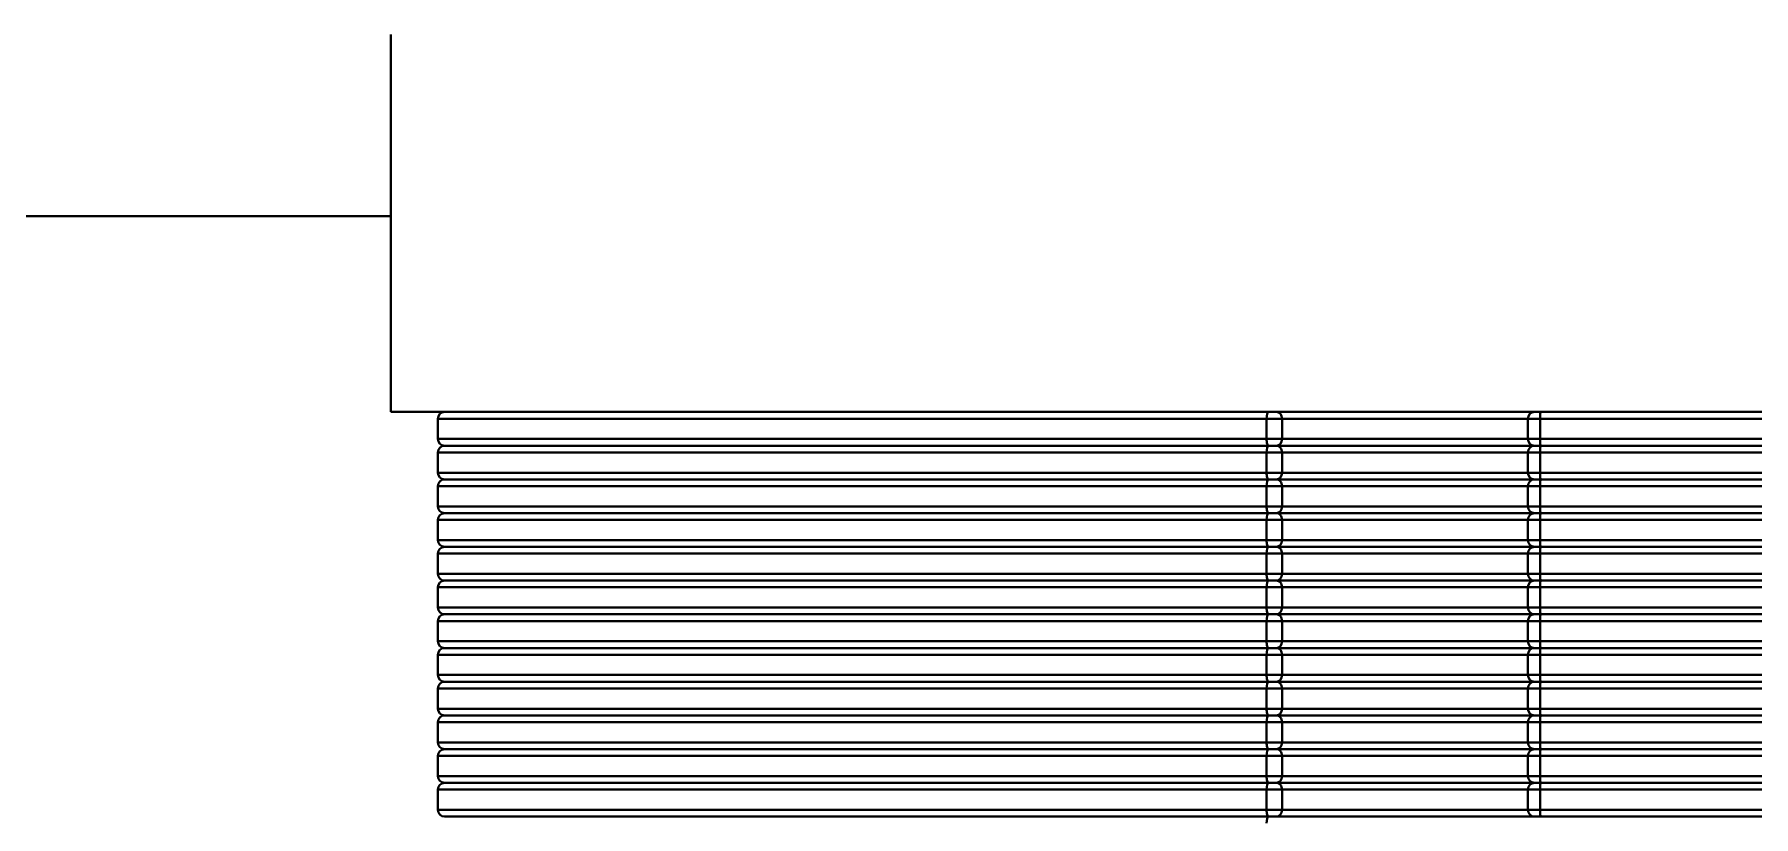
# Model space of a CAD drawing. Header units: millimetres. Extents: x 15 to 415, y 5 to 292.
# Drawn here: x 134.86 to 141.24, y 103.53 to 106.43 of the extents above; entities that cross this region are included whole.
import ezdxf

# ---------------------------------------------------------------- set-up
doc = ezdxf.new("R2010")
doc.units = ezdxf.units.MM
doc.layers.add('Geometries', color=7, linetype='Continuous')

msp = doc.modelspace()

# ---------------------------------------------------------------- linework, layer by layer
at = {"layer": 'Geometries', "linetype": 'Continuous', "lineweight": 40}
for p, q in [((136.1826, 106.4291), (136.1826, 105.7548)), ((97.9968, 105.7548), (136.1826, 105.7548)), ((136.1826, 105.7548), (136.1826, 105.0291)), ((136.3826, 105.0291), (136.1826, 105.0291)), ((136.3576, 105.0041), (136.3576, 104.9291)), ((136.3576, 105.0041), (139.4327, 105.0041)), ((139.4401, 105.0291), (136.3826, 105.0291)), ((139.4327, 105.0041), (139.4327, 104.9291)), ((139.4327, 105.0041), (139.4898, 105.0041)), ((139.4687, 105.0291), (139.4401, 105.0291)), ((140.4265, 105.0291), (139.4687, 105.0291)), ((139.4898, 104.9291), (139.4898, 105.0041)), ((139.4898, 105.0041), (140.402, 105.0041)), ((140.402, 105.0041), (140.402, 104.9291)), ((140.402, 105.0041), (140.4477, 105.0041)), ((140.4494, 105.0291), (140.4265, 105.0291)), ((140.4477, 105.0041), (144.9777, 105.0041)), ((140.4477, 104.9291), (140.4477, 105.0041)), ((144.9777, 105.0291), (140.4494, 105.0291)), ((139.4327, 104.9291), (136.3576, 104.9291)), ((136.3576, 104.8791), (136.3576, 104.8041)), ((136.3576, 104.8791), (139.4327, 104.8791)), ((139.4401, 104.9041), (136.3826, 104.9041)), ((139.4898, 104.9291), (139.4327, 104.9291)), ((139.4327, 104.8791), (139.4327, 104.8041)), ((139.4327, 104.8791), (139.4898, 104.8791)), ((139.4687, 104.9041), (139.4401, 104.9041)), ((140.4265, 104.9041), (139.4687, 104.9041)), ((140.402, 104.9291), (139.4898, 104.9291)), ((139.4898, 104.8791), (140.402, 104.8791)), ((139.4898, 104.8041), (139.4898, 104.8791)), ((140.4477, 104.9291), (140.402, 104.9291)), ((140.402, 104.8791), (140.402, 104.8041)), ((140.402, 104.8791), (140.4477, 104.8791)), ((140.4494, 104.9041), (140.4265, 104.9041)), ((144.9777, 104.9291), (140.4477, 104.9291)), ((140.4477, 104.8041), (140.4477, 104.8791)), ((140.4477, 104.8791), (144.9777, 104.8791)), ((144.9777, 104.9041), (140.4494, 104.9041)), ((139.4327, 104.8041), (136.3576, 104.8041)), ((136.3576, 104.7541), (136.3576, 104.6791)), ((136.3576, 104.7541), (139.4327, 104.7541)), ((136.3826, 104.7791), (139.4401, 104.7791)), ((139.4898, 104.8041), (139.4327, 104.8041)), ((139.4327, 104.7541), (139.4327, 104.6791)), ((139.4327, 104.7541), (139.4898, 104.7541)), ((139.4401, 104.7791), (139.4687, 104.7791)), ((139.4687, 104.7791), (140.4265, 104.7791)), ((140.402, 104.8041), (139.4898, 104.8041)), ((139.4898, 104.7541), (140.402, 104.7541)), ((139.4898, 104.6791), (139.4898, 104.7541)), ((140.4477, 104.8041), (140.402, 104.8041)), ((140.402, 104.7541), (140.4477, 104.7541)), ((140.402, 104.7541), (140.402, 104.6791)), ((140.4265, 104.7791), (140.4494, 104.7791)), ((144.9777, 104.8041), (140.4477, 104.8041)), ((140.4477, 104.6791), (140.4477, 104.7541)), ((140.4477, 104.7541), (144.9777, 104.7541)), ((140.4494, 104.7791), (144.9777, 104.7791)), ((139.4327, 104.6791), (136.3576, 104.6791)), ((136.3576, 104.6291), (139.4327, 104.6291)), ((136.3576, 104.6291), (136.3576, 104.5541)), ((136.3826, 104.6541), (139.4401, 104.6541)), ((139.4898, 104.6791), (139.4327, 104.6791)), ((139.4327, 104.6291), (139.4327, 104.5541)), ((139.4327, 104.6291), (139.4898, 104.6291)), ((139.4401, 104.6541), (139.4687, 104.6541)), ((139.4687, 104.6541), (140.4265, 104.6541)), ((140.402, 104.6791), (139.4898, 104.6791)), ((139.4898, 104.6291), (140.402, 104.6291)), ((139.4898, 104.5541), (139.4898, 104.6291)), ((140.4477, 104.6791), (140.402, 104.6791)), ((140.402, 104.6291), (140.402, 104.5541)), ((140.402, 104.6291), (140.4477, 104.6291)), ((140.4265, 104.6541), (140.4494, 104.6541)), ((144.9777, 104.6791), (140.4477, 104.6791)), ((140.4477, 104.6291), (144.9777, 104.6291)), ((140.4477, 104.5541), (140.4477, 104.6291)), ((140.4494, 104.6541), (144.9777, 104.6541)), ((139.4327, 104.5541), (136.3576, 104.5541)), ((136.3576, 104.5041), (136.3576, 104.4291)), ((136.3576, 104.5041), (139.4327, 104.5041)), ((139.4401, 104.5291), (136.3826, 104.5291)), ((139.4898, 104.5541), (139.4327, 104.5541)), ((139.4327, 104.5041), (139.4327, 104.4291)), ((139.4327, 104.5041), (139.4898, 104.5041)), ((139.4687, 104.5291), (139.4401, 104.5291)), ((140.4265, 104.5291), (139.4687, 104.5291)), ((140.402, 104.5541), (139.4898, 104.5541)), ((139.4898, 104.5041), (140.402, 104.5041)), ((139.4898, 104.4291), (139.4898, 104.5041)), ((140.4477, 104.5541), (140.402, 104.5541)), ((140.402, 104.5041), (140.402, 104.4291)), ((140.402, 104.5041), (140.4477, 104.5041)), ((140.4494, 104.5291), (140.4265, 104.5291)), ((144.9777, 104.5541), (140.4477, 104.5541)), ((140.4477, 104.4291), (140.4477, 104.5041)), ((140.4477, 104.5041), (144.9777, 104.5041)), ((144.9777, 104.5291), (140.4494, 104.5291)), ((139.4327, 104.4291), (136.3576, 104.4291)), ((139.4898, 104.4291), (139.4327, 104.4291)), ((140.402, 104.4291), (139.4898, 104.4291)), ((140.4477, 104.4291), (140.402, 104.4291)), ((144.9777, 104.4291), (140.4477, 104.4291)), ((136.3576, 104.3791), (139.4327, 104.3791)), ((136.3576, 104.3791), (136.3576, 104.3041)), ((136.3826, 104.4041), (139.4401, 104.4041)), ((139.4327, 104.3791), (139.4327, 104.3041)), ((139.4327, 104.3791), (139.4898, 104.3791)), ((139.4401, 104.4041), (139.4687, 104.4041)), ((139.4687, 104.4041), (140.4265, 104.4041)), ((139.4898, 104.3791), (140.402, 104.3791)), ((139.4898, 104.3041), (139.4898, 104.3791)), ((140.402, 104.3791), (140.402, 104.3041)), ((140.402, 104.3791), (140.4477, 104.3791)), ((140.4265, 104.4041), (140.4494, 104.4041)), ((140.4477, 104.3041), (140.4477, 104.3791)), ((140.4477, 104.3791), (144.9777, 104.3791)), ((140.4494, 104.4041), (144.9777, 104.4041)), ((139.4327, 104.3041), (136.3576, 104.3041)), ((139.4898, 104.3041), (139.4327, 104.3041)), ((140.402, 104.3041), (139.4898, 104.3041)), ((140.4477, 104.3041), (140.402, 104.3041)), ((144.9777, 104.3041), (140.4477, 104.3041)), ((136.3576, 104.2541), (139.4327, 104.2541)), ((136.3576, 104.2541), (136.3576, 104.1791)), ((136.3826, 104.2791), (139.4401, 104.2791)), ((139.4327, 104.2541), (139.4327, 104.1791)), ((139.4327, 104.2541), (139.4898, 104.2541)), ((139.4401, 104.2791), (139.4687, 104.2791)), ((139.4687, 104.2791), (140.4265, 104.2791)), ((139.4898, 104.2541), (140.402, 104.2541)), ((139.4898, 104.1791), (139.4898, 104.2541)), ((140.402, 104.2541), (140.402, 104.1791)), ((140.402, 104.2541), (140.4477, 104.2541)), ((140.4265, 104.2791), (140.4494, 104.2791)), ((140.4477, 104.1791), (140.4477, 104.2541)), ((140.4477, 104.2541), (144.9777, 104.2541)), ((140.4494, 104.2791), (144.9777, 104.2791)), ((139.4327, 104.1791), (136.3576, 104.1791)), ((139.4898, 104.1791), (139.4327, 104.1791)), ((140.402, 104.1791), (139.4898, 104.1791)), ((140.4477, 104.1791), (140.402, 104.1791)), ((144.9821, 104.1791), (140.4477, 104.1791)), ((136.3576, 104.1291), (136.3576, 104.0541)), ((136.3576, 104.1291), (139.4327, 104.1291)), ((136.3826, 104.1541), (139.4401, 104.1541)), ((139.4327, 104.1291), (139.4327, 104.0541)), ((139.4327, 104.1291), (139.4898, 104.1291)), ((139.4401, 104.1541), (139.4687, 104.1541)), ((139.4687, 104.1541), (140.4265, 104.1541)), ((139.4898, 104.0541), (139.4898, 104.1291)), ((139.4898, 104.1291), (140.402, 104.1291)), ((140.402, 104.1291), (140.402, 104.0541)), ((140.402, 104.1291), (140.4477, 104.1291)), ((140.4265, 104.1541), (140.4494, 104.1541)), ((140.4477, 104.0541), (140.4477, 104.1291)), ((140.4477, 104.1291), (144.9964, 104.1291)), ((140.4494, 104.1541), (144.9892, 104.1541)), ((139.4327, 104.0541), (136.3576, 104.0541)), ((139.4898, 104.0541), (139.4327, 104.0541)), ((140.402, 104.0541), (139.4898, 104.0541)), ((140.4477, 104.0541), (140.402, 104.0541)), ((145.0177, 104.0541), (140.4477, 104.0541)), ((136.3576, 104.0041), (136.3576, 103.9291)), ((136.3576, 104.0041), (139.4327, 104.0041)), ((139.4401, 104.0291), (136.3826, 104.0291)), ((139.4327, 104.0041), (139.4327, 103.9291)), ((139.4327, 104.0041), (139.4898, 104.0041)), ((139.4687, 104.0291), (139.4401, 104.0291)), ((140.4265, 104.0291), (139.4687, 104.0291)), ((139.4898, 103.9291), (139.4898, 104.0041)), ((139.4898, 104.0041), (140.402, 104.0041)), ((140.402, 104.0041), (140.402, 103.9291)), ((140.402, 104.0041), (140.4477, 104.0041)), ((140.4494, 104.0291), (140.4265, 104.0291)), ((140.4477, 103.9291), (140.4477, 104.0041)), ((140.4477, 104.0041), (145.032, 104.0041)), ((145.0248, 104.0291), (140.4494, 104.0291)), ((139.4327, 103.9291), (136.3576, 103.9291)), ((139.4898, 103.9291), (139.4327, 103.9291)), ((140.402, 103.9291), (139.4898, 103.9291)), ((140.4477, 103.9291), (140.402, 103.9291)), ((145.0533, 103.9291), (140.4477, 103.9291)), ((136.3576, 103.8791), (139.4327, 103.8791)), ((136.3576, 103.8791), (136.3576, 103.8041)), ((139.4401, 103.9041), (136.3826, 103.9041)), ((139.4327, 103.8791), (139.4327, 103.8041)), ((139.4327, 103.8791), (139.4898, 103.8791)), ((139.4687, 103.9041), (139.4401, 103.9041)), ((140.4265, 103.9041), (139.4687, 103.9041)), ((139.4898, 103.8041), (139.4898, 103.8791)), ((139.4898, 103.8791), (140.402, 103.8791)), ((140.402, 103.8791), (140.402, 103.8041)), ((140.402, 103.8791), (140.4477, 103.8791)), ((140.4494, 103.9041), (140.4265, 103.9041)), ((140.4477, 103.8041), (140.4477, 103.8791)), ((140.4477, 103.8791), (145.0676, 103.8791)), ((145.0605, 103.9041), (140.4494, 103.9041)), ((139.4327, 103.8041), (136.3576, 103.8041)), ((139.4898, 103.8041), (139.4327, 103.8041)), ((140.402, 103.8041), (139.4898, 103.8041)), ((140.4477, 103.8041), (140.402, 103.8041)), ((145.0889, 103.8041), (140.4477, 103.8041)), ((136.3576, 103.7541), (136.3576, 103.6791)), ((136.3576, 103.7541), (139.4327, 103.7541)), ((139.4401, 103.7791), (136.3826, 103.7791)), ((139.4327, 103.7541), (139.4327, 103.6791)), ((139.4327, 103.7541), (139.4898, 103.7541)), ((139.4687, 103.7791), (139.4401, 103.7791)), ((140.4265, 103.7791), (139.4687, 103.7791)), ((139.4898, 103.6791), (139.4898, 103.7541)), ((139.4898, 103.7541), (140.402, 103.7541)), ((140.402, 103.7541), (140.4477, 103.7541)), ((140.402, 103.7541), (140.402, 103.6791)), ((140.4494, 103.7791), (140.4265, 103.7791)), ((140.4477, 103.6791), (140.4477, 103.7541)), ((140.4477, 103.7541), (145.1032, 103.7541)), ((145.0826, 103.7791), (140.4494, 103.7791)), ((139.4327, 103.6791), (136.3576, 103.6791)), ((139.4898, 103.6791), (139.4327, 103.6791)), ((140.402, 103.6791), (139.4898, 103.6791)), ((140.4477, 103.6791), (140.402, 103.6791)), ((145.1076, 103.6791), (140.4477, 103.6791)), ((136.3576, 103.6291), (136.3576, 103.5541)), ((136.3576, 103.6291), (139.4327, 103.6291)), ((139.4401, 103.6541), (136.3826, 103.6541)), ((139.4327, 103.6291), (139.4327, 103.5541)), ((139.4327, 103.6291), (139.4898, 103.6291)), ((139.4687, 103.6541), (139.4401, 103.6541)), ((140.4265, 103.6541), (139.4687, 103.6541)), ((139.4898, 103.5541), (139.4898, 103.6291)), ((139.4898, 103.6291), (140.402, 103.6291)), ((140.402, 103.6291), (140.4477, 103.6291)), ((140.402, 103.6291), (140.402, 103.5541)), ((140.4494, 103.6541), (140.4265, 103.6541)), ((140.4477, 103.6291), (145.1076, 103.6291)), ((140.4477, 103.5541), (140.4477, 103.6291)), ((145.0826, 103.6541), (140.4494, 103.6541)), ((139.4327, 103.5541), (136.3576, 103.5541)), ((139.4898, 103.5541), (139.4327, 103.5541)), ((140.402, 103.5541), (139.4898, 103.5541)), ((140.4477, 103.5541), (140.402, 103.5541)), ((145.1076, 103.5541), (140.4477, 103.5541)), ((136.3826, 103.5291), (139.4401, 103.5291)), ((139.4401, 103.5291), (139.4687, 103.5291)), ((139.4687, 103.5291), (140.4265, 103.5291)), ((140.4265, 103.5291), (140.4494, 103.5291)), ((140.4494, 103.5291), (145.0826, 103.5291))]:
    msp.add_line(p, q, dxfattribs=at)
for centre, start, end in [((136.3826, 105.0041), 90, 180), ((136.3826, 104.9291), 180, 270), ((136.3826, 104.8791), 90, 180), ((136.3826, 104.8041), 180, 270), ((136.3826, 104.7541), 90, 180), ((136.3826, 104.6791), 180, 270), ((136.3826, 104.6291), 90, 180), ((136.3826, 104.5541), 180, 270), ((136.3826, 104.5041), 90, 180), ((136.3826, 104.4291), 180, 270), ((136.3826, 104.3791), 90, 180), ((136.3826, 104.3041), 180, 270), ((136.3826, 104.2541), 90, 180), ((136.3826, 104.1791), 180, 270), ((136.3826, 104.1291), 90, 180), ((136.3826, 104.0541), 180, 270), ((136.3826, 104.0041), 90, 180), ((136.3826, 103.9291), 180, 270), ((136.3826, 103.8791), 90, 180), ((136.3826, 103.8041), 180, 270), ((136.3826, 103.7541), 90, 180), ((136.3826, 103.6791), 180, 270), ((136.3826, 103.6291), 90, 180), ((136.3826, 103.5541), 180, 270)]:
    msp.add_arc(centre, 0.025, start, end, dxfattribs=at)
for centre, major_axis, ratio, start_param, end_param in [((139.4401, 105.0041), (0, -0.025), 0.297125, 3.141593, 4.712389), ((139.4687, 105.0041), (0, -0.025), 0.844174, 1.570796, 3.141593), ((140.4265, 105.0041), (0, -0.025), 0.980278, 3.141593, 4.712389), ((140.4494, 105.0041), (0, -0.025), 0.065114, 3.141593, 4.712389), ((139.4401, 104.9291), (0, 0.025), 0.297125, 1.570796, 3.141593), ((139.4401, 104.8791), (0, -0.025), 0.297125, 3.141593, 4.712389), ((139.4687, 104.9291), (0, 0.025), 0.844174, 3.141593, 4.712389), ((139.4687, 104.8791), (0, -0.025), 0.844174, 1.570796, 3.141593), ((140.4265, 104.9291), (0, -0.025), 0.980278, 4.712389, 6.283185), ((140.4265, 104.8791), (0, -0.025), 0.980278, 3.141593, 4.712389), ((140.4494, 104.9291), (0, 0.025), 0.065114, 1.570796, 3.141593), ((140.4494, 104.8791), (0, -0.025), 0.065114, 3.141593, 4.712389), ((139.4401, 104.8041), (0, 0.025), 0.297125, 1.570796, 3.141593), ((139.4401, 104.7541), (0, -0.025), 0.297125, 3.141593, 4.712389), ((139.4687, 104.8041), (0, 0.025), 0.844174, 3.141593, 4.712389), ((139.4687, 104.7541), (0, -0.025), 0.844174, 1.570796, 3.141593), ((140.4265, 104.8041), (0, -0.025), 0.980278, 4.712389, 6.283185), ((140.4265, 104.7541), (0, -0.025), 0.980278, 3.141593, 4.712389), ((140.4494, 104.8041), (0, 0.025), 0.065114, 1.570796, 3.141593), ((140.4494, 104.7541), (0, -0.025), 0.065114, 3.141593, 4.712389), ((139.4401, 104.6791), (0, 0.025), 0.297125, 1.570796, 3.141593), ((139.4401, 104.6291), (0, -0.025), 0.297125, 3.141593, 4.712389), ((139.4687, 104.6791), (0, 0.025), 0.844174, 3.141593, 4.712389), ((139.4687, 104.6291), (0, -0.025), 0.844174, 1.570796, 3.141593), ((140.4265, 104.6791), (0, -0.025), 0.980278, 4.712389, 6.283185), ((140.4265, 104.6291), (0, -0.025), 0.980278, 3.141593, 4.712389), ((140.4494, 104.6791), (0, 0.025), 0.065114, 1.570796, 3.141593), ((140.4494, 104.6291), (0, -0.025), 0.065114, 3.141593, 4.712389), ((139.4401, 104.5541), (0, 0.025), 0.297125, 1.570796, 3.141593), ((139.4401, 104.5041), (0, -0.025), 0.297125, 3.141593, 4.712389), ((139.4687, 104.5541), (0, 0.025), 0.844174, 3.141593, 4.712389), ((139.4687, 104.5041), (0, -0.025), 0.844174, 1.570796, 3.141593), ((140.4265, 104.5541), (0, -0.025), 0.980278, 4.712389, 6.283185), ((140.4265, 104.5041), (0, -0.025), 0.980278, 3.141593, 4.712389), ((140.4494, 104.5541), (0, 0.025), 0.065114, 1.570796, 3.141593), ((140.4494, 104.5041), (0, -0.025), 0.065114, 3.141593, 4.712389), ((139.4401, 104.4291), (0, 0.025), 0.297125, 1.570796, 3.141593), ((139.4687, 104.4291), (0, 0.025), 0.844174, 3.141593, 4.712389), ((140.4265, 104.4291), (0, -0.025), 0.980278, 4.712389, 6.283185), ((140.4494, 104.4291), (0, 0.025), 0.065114, 1.570796, 3.141593), ((139.4401, 104.3791), (0, -0.025), 0.297125, 3.141593, 4.712389), ((139.4687, 104.3791), (0, -0.025), 0.844174, 1.570796, 3.141593), ((140.4265, 104.3791), (0, -0.025), 0.980278, 3.141593, 4.712389), ((140.4494, 104.3791), (0, -0.025), 0.065114, 3.141593, 4.712389), ((139.4401, 104.3041), (0, 0.025), 0.297125, 1.570796, 3.141593), ((139.4687, 104.3041), (0, 0.025), 0.844174, 3.141593, 4.712389), ((140.4265, 104.3041), (0, -0.025), 0.980278, 4.712389, 6.283185), ((140.4494, 104.3041), (0, 0.025), 0.065114, 1.570796, 3.141593), ((139.4401, 104.2541), (0, -0.025), 0.297125, 3.141593, 4.712389), ((139.4687, 104.2541), (0, -0.025), 0.844174, 1.570796, 3.141593), ((140.4265, 104.2541), (0, -0.025), 0.980278, 3.141593, 4.712389), ((140.4494, 104.2541), (0, -0.025), 0.065114, 3.141593, 4.712389), ((139.4401, 104.1791), (0, 0.025), 0.297125, 1.570796, 3.141593), ((139.4687, 104.1791), (0, 0.025), 0.844174, 3.141593, 4.712389), ((140.4265, 104.1791), (0, -0.025), 0.980278, 4.712389, 6.283185), ((140.4494, 104.1791), (0, 0.025), 0.065114, 1.570796, 3.141593), ((139.4401, 104.1291), (0, -0.025), 0.297125, 3.141593, 4.712389), ((139.4687, 104.1291), (0, -0.025), 0.844174, 1.570796, 3.141593), ((140.4265, 104.1291), (0, -0.025), 0.980278, 3.141593, 4.712389), ((140.4494, 104.1291), (0, -0.025), 0.065114, 3.141593, 4.712389), ((139.4401, 104.0541), (0, 0.025), 0.297125, 1.570796, 3.141593), ((139.4687, 104.0541), (0, 0.025), 0.844174, 3.141593, 4.712389), ((140.4265, 104.0541), (0, -0.025), 0.980278, 4.712389, 6.283185), ((140.4494, 104.0541), (0, 0.025), 0.065114, 1.570796, 3.141593), ((139.4401, 104.0041), (0, -0.025), 0.297125, 3.141593, 4.712389), ((139.4687, 104.0041), (0, -0.025), 0.844174, 1.570796, 3.141593), ((140.4265, 104.0041), (0, -0.025), 0.980278, 3.141593, 4.712389), ((140.4494, 104.0041), (0, -0.025), 0.065114, 3.141593, 4.712389), ((139.4401, 103.9291), (0, 0.025), 0.297125, 1.570796, 3.141593), ((139.4687, 103.9291), (0, 0.025), 0.844174, 3.141593, 4.712389), ((140.4265, 103.9291), (0, -0.025), 0.980278, 4.712389, 6.283185), ((140.4494, 103.9291), (0, 0.025), 0.065114, 1.570796, 3.141593), ((139.4401, 103.8791), (0, -0.025), 0.297125, 3.141593, 4.712389), ((139.4687, 103.8791), (0, -0.025), 0.844174, 1.570796, 3.141593), ((140.4265, 103.8791), (0, -0.025), 0.980278, 3.141593, 4.712389), ((140.4494, 103.8791), (0, -0.025), 0.065114, 3.141593, 4.712389), ((139.4401, 103.8041), (0, 0.025), 0.297125, 1.570796, 3.141593), ((139.4687, 103.8041), (0, 0.025), 0.844174, 3.141593, 4.712389), ((140.4265, 103.8041), (0, -0.025), 0.980278, 4.712389, 6.283185), ((140.4494, 103.8041), (0, 0.025), 0.065114, 1.570796, 3.141593), ((139.4401, 103.7541), (0, -0.025), 0.297125, 3.141593, 4.712389), ((139.4687, 103.7541), (0, -0.025), 0.844174, 1.570796, 3.141593), ((140.4265, 103.7541), (0, -0.025), 0.980278, 3.141593, 4.712389), ((140.4494, 103.7541), (0, -0.025), 0.065114, 3.141593, 4.712389), ((139.4401, 103.6791), (0, 0.025), 0.297125, 1.570796, 3.141593), ((139.4687, 103.6791), (0, 0.025), 0.844174, 3.141593, 4.712389), ((140.4265, 103.6791), (0, -0.025), 0.980278, 4.712389, 6.283185), ((140.4494, 103.6791), (0, 0.025), 0.065114, 1.570796, 3.141593), ((139.4401, 103.6291), (0, -0.025), 0.297125, 3.141593, 4.712389), ((139.4687, 103.6291), (0, -0.025), 0.844174, 1.570796, 3.141593), ((140.4265, 103.6291), (0, -0.025), 0.980278, 3.141593, 4.712389), ((140.4494, 103.6291), (0, -0.025), 0.065114, 3.141593, 4.712389), ((139.4401, 103.5541), (0, 0.025), 0.297125, 1.570796, 3.141593), ((139.4687, 103.5541), (0, 0.025), 0.844174, 3.141593, 4.712389), ((140.4265, 103.5541), (0, -0.025), 0.980278, 4.712389, 6.283185), ((140.4494, 103.5541), (0, 0.025), 0.065114, 1.570796, 3.141593), ((139.4401, 103.5041), (0, -0.025), 0.297125, 3.141593, 4.712389)]:
    msp.add_ellipse(centre, major_axis=major_axis, ratio=ratio, start_param=start_param, end_param=end_param, dxfattribs=at)

doc.saveas('drawing.dxf')
